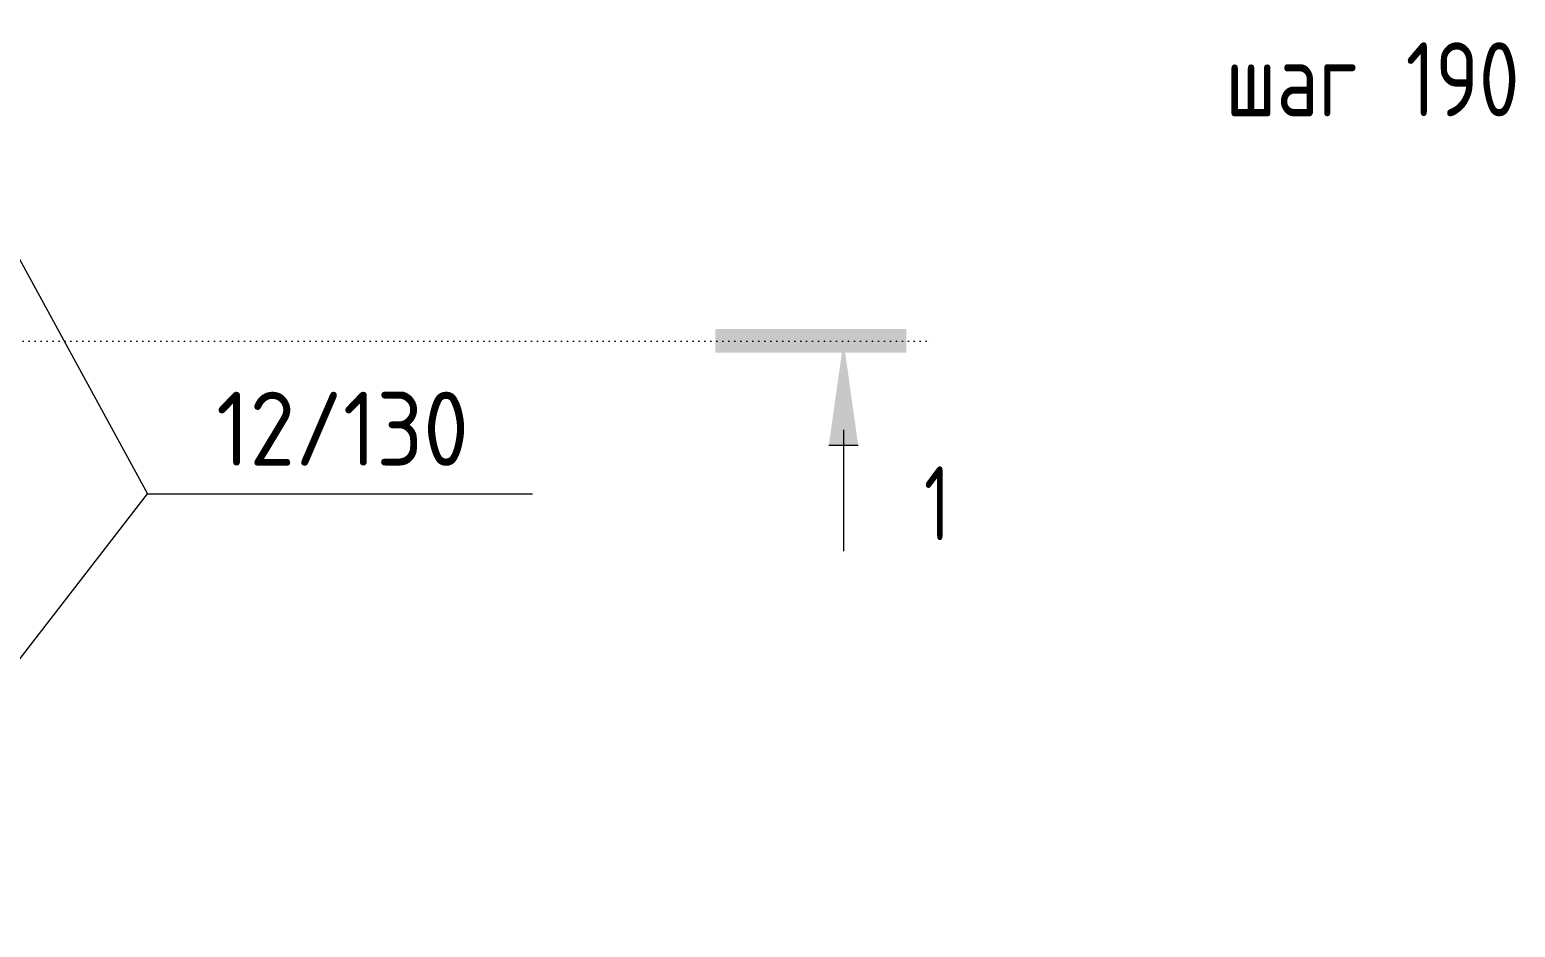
# Model space of a CAD drawing. Header units: millimetres. Extents: x 677 to 38046, y -1785 to 52249.
# Drawn here: x 26311 to 28820, y 46199 to 47715 of the extents above; entities that cross this region are included whole.
import ezdxf

# ---------------------------------------------------------------- set-up
doc = ezdxf.new("R2010")
doc.units = ezdxf.units.MM
doc.linetypes.add('04 Пунктир 10мм', pattern=[10, 0, -10])
doc.layers.add('AA_Razrez', color=7, linetype='Continuous', lineweight=9)
doc.layers.add('AA_Vinoska', color=7, linetype='Continuous', lineweight=9)
doc.styles.add('ISOCPEUR_1', font='isocpeur.TTF', dxfattribs={"width": 0.9, "height": 125})
doc.styles.add('ISOCPEUR_2', font='isocpeur.TTF', dxfattribs={"width": 0.8, "height": 125})
doc.styles.add('ISOCPEUR_8', font='isocpeur.TTF', dxfattribs={"width": 0.7, "height": 125})

# ---------------------------------------------------------------- blocks, each defined once
blk = doc.blocks.new('Разрез - Номер узла_ сзади-394133-Схема расположения фонового армирования перекрытия на отм_-0_070 входной группы в осях 1_1-3_1_Д_1-Ж_1')
at = {"layer": 'AA_Razrez'}
for points in [[(7.329, 0.404), (7.329, -0.394), (0.873, -0.394), (0.873, 0.404)], [(3.497, -3.533), (2.503, -3.533), (3, 0)]]:
    blk.add_hatch(color=256, dxfattribs=at).paths.add_polyline_path(points)
for p, q in [((3, -3), (3, -7.096)), ((2.503, -3.533), (3.497, -3.533))]:
    blk.add_line(p, q, dxfattribs=at)
blk = doc.blocks.new('042_М_Арматуры - Диам длина поз _засечка_-2469426-Схема расположения фонового армирования перекрытия на отм_-0_070 входной группы в осях 1_1-3_1_Д_1-Ж_1')
at = {"layer": 'AA_Vinoska'}
blk.add_line((-6.5, 0), (6.5, 0), dxfattribs=at)

msp = doc.modelspace()

# ---------------------------------------------------------------- linework, layer by layer
at = {"layer": 'AA_Razrez', "linetype": '04 Пунктир 10мм'}
msp.add_line((24169.2933, 47189.1828), (27835.7428, 47189.1828), dxfattribs=at)
at = {"layer": 'AA_Vinoska'}
for p in [(25943.7914, 47968.2687), (25943.7914, 46199.1525)]:
    msp.add_line(p, (26510.6197, 46931.016), dxfattribs=at)

# ---------------------------------------------------------------- block references
at = {"layer": 'AA_Razrez', "extrusion": (0, 0, -1), "xscale": 49.99999999999998, "yscale": 49.99999999999998, "zscale": 49.99999999999998}
msp.add_blockref('Разрез - Номер узла_ сзади-394133-Схема расположения фонового армирования перекрытия на отм_-0_070 входной группы в осях 1_1-3_1_Д_1-Ж_1', (-27835.7428, 47189.1828), dxfattribs=at)
at = {"layer": 'AA_Vinoska', "xscale": 49.99999999999998, "yscale": 49.99999999999998, "zscale": 49.99999999999998}
msp.add_blockref('042_М_Арматуры - Диам длина поз _засечка_-2469426-Схема расположения фонового армирования перекрытия на отм_-0_070 входной группы в осях 1_1-3_1_Д_1-Ж_1', (26835.6197, 46931.016), dxfattribs=at)
msp.add_blockref('042_М_Арматуры - Диам длина поз _засечка_-2469426-Схема расположения фонового армирования перекрытия на отм_-0_070 входной группы в осях 1_1-3_1_Д_1-Ж_1', (26835.6197, 46931.016), dxfattribs=at)

# ---------------------------------------------------------------- texts
at = {"layer": 'AA_Razrez', "insert": (27821.714, 46977.5857), "char_height": 125, "width": 53.312219, "attachment_point": 1, "style": 'ISOCPEUR_8'}
msp.add_mtext('\\fISOCPEUR|b0|i0|c204|p34|;\\W.7;1', dxfattribs=at)
at = {"layer": 'AA_Vinoska', "char_height": 125, "attachment_point": 1}
for s, insert, width, style in [(' 190', (28571.3775, 47693.7252), 307.848, 'ISOCPEUR_2'), (' 190', (28571.3775, 47693.7252), 307.848, 'ISOCPEUR_2'), ('шаг', (28330.6066, 47693.7252), 291.81425, 'ISOCPEUR_2'), ('шаг', (28330.6066, 47693.7252), 291.81425, 'ISOCPEUR_2'), ('12/130', (26626.4017, 47103.5285), 526.708687, 'ISOCPEUR_1'), ('12/130', (26626.4017, 47103.5285), 526.708687, 'ISOCPEUR_1')]:
    msp.add_mtext(s, dxfattribs=dict(at, insert=insert, width=width, style=style))

doc.saveas('drawing.dxf')
